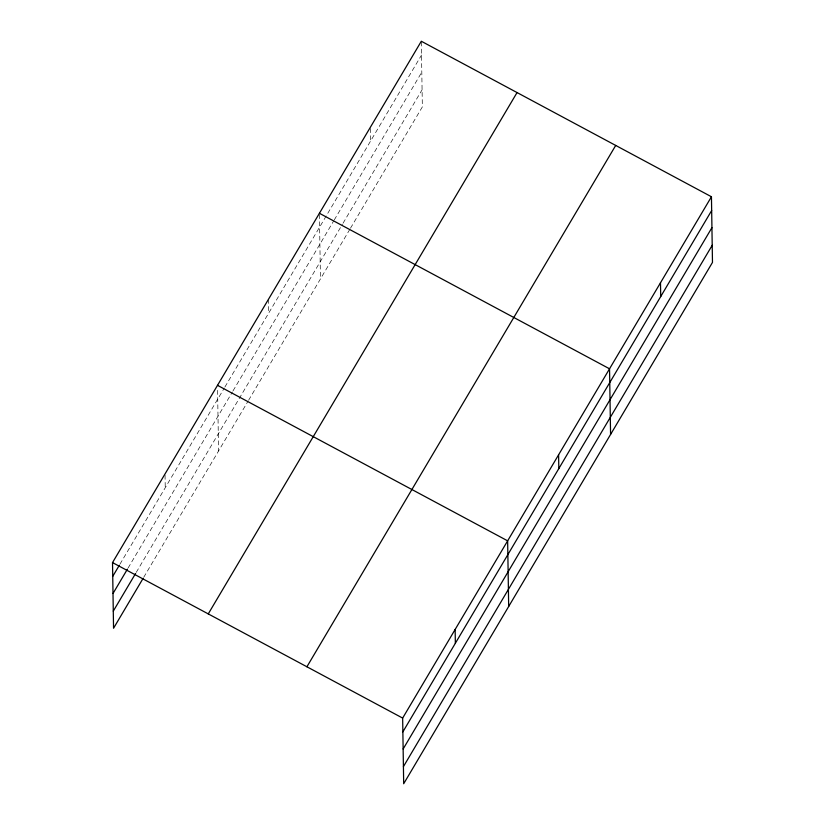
<?xml version="1.0" encoding="UTF-8"?>
<svg xmlns="http://www.w3.org/2000/svg" width="825" height="825" viewBox="0 0 825 825"><rect width="100%" height="100%" fill="white"/><g stroke="black" fill="none" stroke-linecap="round" stroke-linejoin="round"><path stroke-width="0.62" stroke-dasharray="4.12 3.09" d="M119.955 564.187L224.266 388.09M224.916 386.987L421.534 55.038M128.102 568.012L232.372 391.978M233.021 390.875L333.62 221.038M334.269 219.935L421.802 72.157M136.249 572.354L342.385 224.338M343.035 223.235L422.08 89.791M143.736 577.283L247.943 401.363M248.593 400.259L349.841 229.319M350.491 228.216L422.348 106.91L421.317 41.25M370.384 128.525L370.58 141.054M319.43 214.541L320.451 278.943M268.465 299.31L268.682 313.098M217.594 390.349L218.542 450.986M165.041 475.21L165.237 487.75"/><path stroke-width="1.24" d="M143.086 578.387L113.551 628.248L112.52 562.588L421.317 41.25L711.449 196.752L712.48 262.412L403.683 783.75L402.652 718.09L711.449 196.752M112.736 576.376L119.305 565.3M113.004 593.495L127.442 569.116M113.283 611.129L135.599 573.458M208.261 613.903L517.058 92.565M306.91 666.775L615.708 145.437M402.868 731.878L711.666 210.54M403.136 748.997L711.934 227.659M403.415 766.631L712.212 245.293M319.419 213.293L609.541 368.796L610.572 434.455M217.511 385.337L507.643 540.839L508.674 606.499M112.52 562.588L402.652 718.09M660.495 282.779L660.712 296.567M558.597 454.823L558.814 468.61M455.142 629.465L455.359 643.252"/></g></svg>
